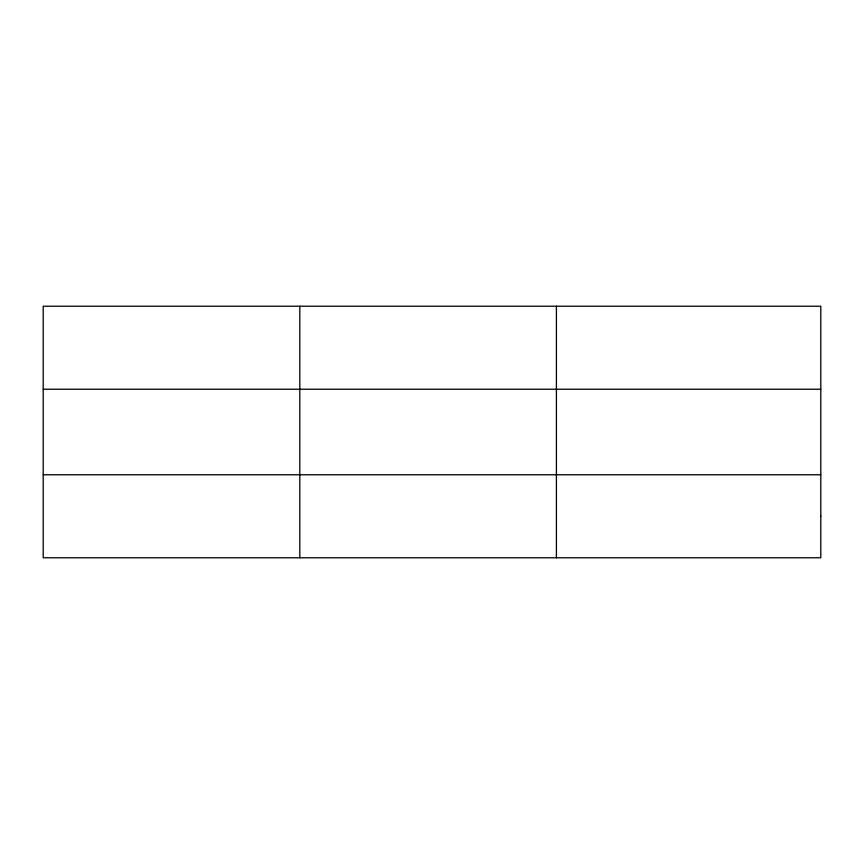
<?xml version="1.0" encoding="UTF-8"?>
<svg xmlns="http://www.w3.org/2000/svg" width="864" height="864" viewBox="0 0 864 864"><rect width="100%" height="100%" fill="white"/><g stroke="black" fill="none" stroke-linecap="round" stroke-linejoin="round"><path stroke-width="1.3" d="M299.808 306.223L299.808 557.777M556.416 306.223L556.416 557.777M43.2 389.232L820.8 389.232M43.2 474.768L820.8 474.768M820.8 516.272L820.8 557.777L43.2 557.777L43.2 306.223L820.8 306.223L820.8 516.272"/></g></svg>
